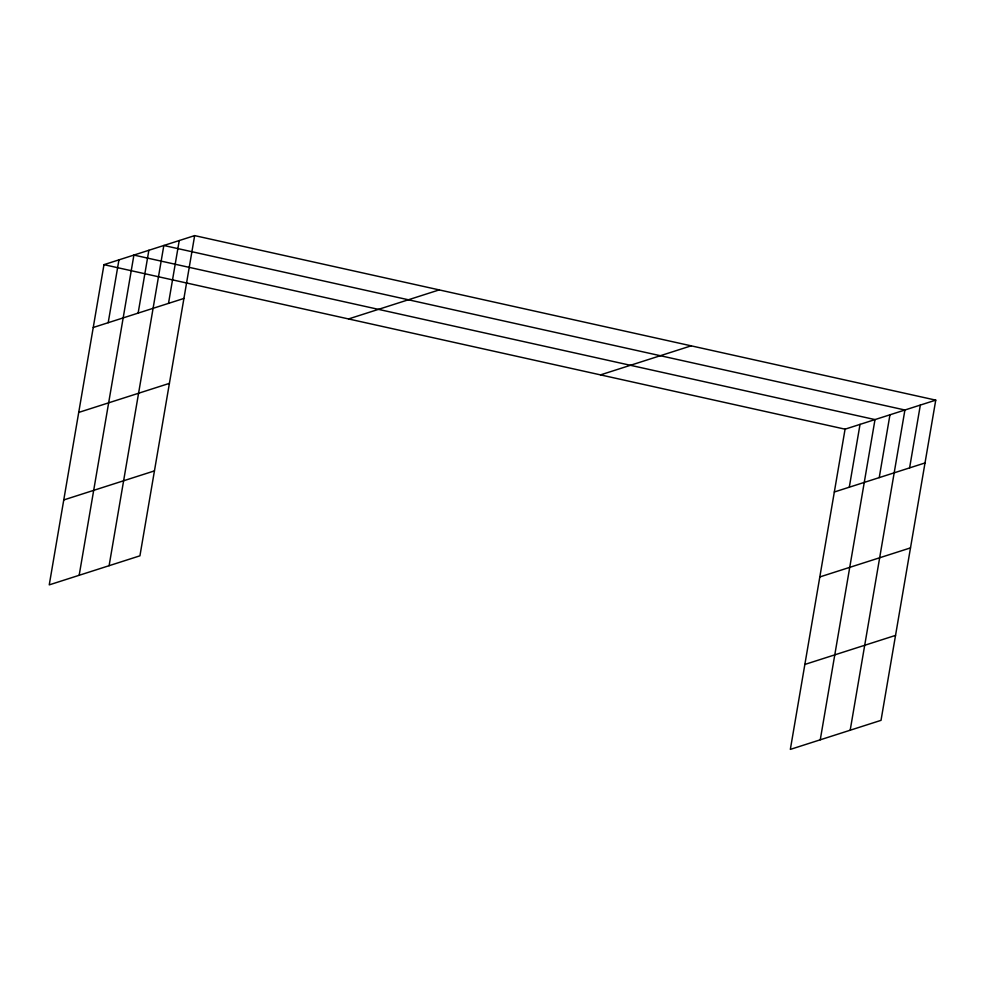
<?xml version="1.0" encoding="UTF-8"?>
<svg xmlns="http://www.w3.org/2000/svg" width="985" height="985" viewBox="0 0 985 985"><rect width="100%" height="100%" fill="white"/><g stroke="black" fill="none" stroke-linecap="round" stroke-linejoin="round"><path stroke-width="1.48" d="M194.661 235.612L103.979 264.657L49.25 584.868L139.932 555.823L194.661 235.612L935.75 400.132L881.021 720.343L790.339 749.388L845.068 429.177L935.75 400.132M108.202 322.698L118.951 259.868M79.169 575.289L133.911 255.078L875 419.585L820.259 739.797M138.134 313.107L148.87 250.288M109.101 565.71L163.83 245.487L904.919 410.006L850.19 730.217M168.509 303.38L179.245 240.549M849.292 487.206L860.028 424.375M879.223 477.627L889.96 414.796M909.598 467.887L920.335 405.069M93.243 327.488L183.924 298.443M348.542 318.943L439.224 289.898M78.726 412.419L169.408 383.374M63.766 499.937L154.448 470.892M600.518 374.879L691.187 345.833M834.332 491.995L925.013 462.95M819.816 576.939L910.497 547.894M804.856 664.444L895.537 635.399M103.979 264.657L845.068 429.177"/></g></svg>
